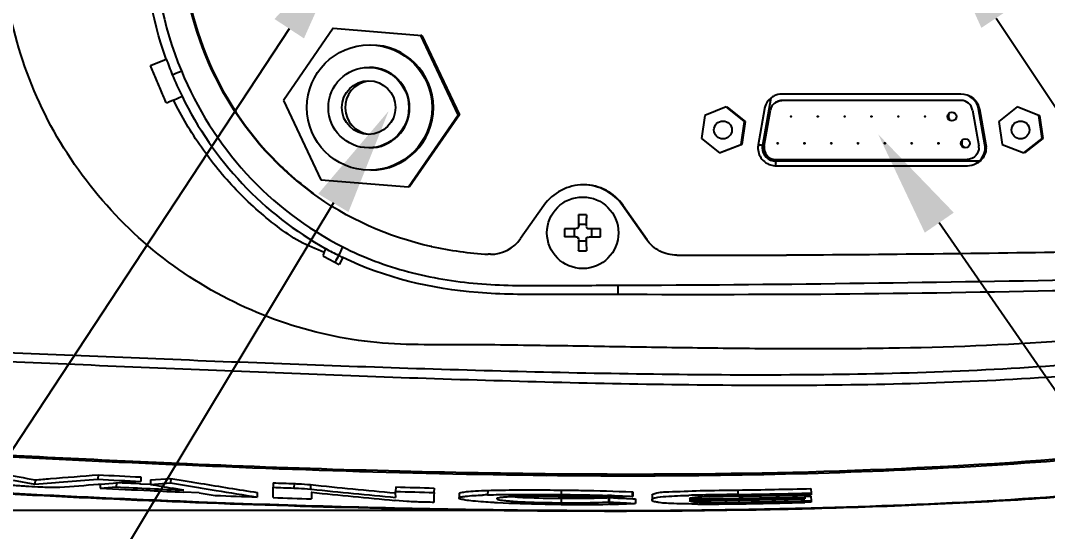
# Model space of a CAD drawing. Header units: millimetres. Extents: x 4086 to 8300, y 123 to 1549.
# Drawn here: x 6709.9 to 6767.3, y 703.4 to 731.9 of the extents above; entities that cross this region are included whole.
import ezdxf
from ezdxf import colors
from ezdxf.entities.mleader import LeaderData, LeaderLine
from ezdxf.math import Vec2, Vec3

# ---------------------------------------------------------------- set-up
doc = ezdxf.new("R2010")
doc.units = ezdxf.units.MM
for name, color, linetype in [('00_COMPONENTS', 7, 'Continuous'), ('51__DRAFT_DIMS', 7, 'Continuous'), ('多重引线', 7, 'Continuous')]:
    doc.layers.add(name, color=color, linetype=linetype)
doc.styles.add('思源黑', font='SourceHanSansCN-Normal.ttf')
doc.dimstyles.new('尺寸标注_细节_1_2比例', dxfattribs={"dimtxt": 7, "dimasz": 6, "dimexe": 2, "dimexo": 1.5, "dimgap": 1, "dimtad": 1, "dimlfac": 2, "dimdsep": 46, "dimtxsty": '思源黑', "dimcen": 0.09, "dimadec": 0, "dimazin": 0, "dimtp": 0.01, "dimtm": 0.01, "dimtfac": 1, "dimtofl": 0, "dimtmove": 0, "dimatfit": 3, "dimfxl": 1, "dimtolj": 1, "dimarcsym": 0})

# ---------------------------------------------------------------- blocks, each defined once
blk = doc.blocks.new('*D1649')
at = {"layer": '51__DRAFT_DIMS', "color": 0, "linetype": 'Continuous', "lineweight": -2}
for p, q in [((6740.485, 769.584), (6597.058, 769.584)), ((6599.058, 763.584), (6599.058, 710.528)), ((6740.475, 704.528), (6597.058, 704.528))]:
    blk.add_line(p, q, dxfattribs=at)
at = {"layer": '51__DRAFT_DIMS', "color": 0}
for points in [[(6600.058, 763.584), (6598.058, 763.584), (6599.058, 769.584)], [(6598.058, 710.528), (6600.058, 710.528), (6599.058, 704.528)]]:
    blk.add_solid(points, dxfattribs=at)
at = {"layer": 'Defpoints', "color": 0}
for p in [(6741.985, 769.584), (6599.058, 704.528), (6741.975, 704.528)]:
    blk.add_point(p, dxfattribs=at)
at = {"layer": '51__DRAFT_DIMS', "color": 0, "insert": (6590.796, 737.13), "char_height": 7, "attachment_point": 2, "rotation": 90, "style": '思源黑'}
blk.add_mtext('\\A1;130.11', dxfattribs=at)

msp = doc.modelspace()

# ---------------------------------------------------------------- linework, layer by layer
at = {"layer": '00_COMPONENTS', "color": 7, "linetype": 'Continuous'}
for p, q in [((6727.4074, 731.4904), (6724.6196, 727.4525)), ((6727.4074, 731.4904), (6732.3576, 731.094)), ((6734.3979, 726.6596), (6732.2965, 731.094)), ((6732.3576, 731.094), (6732.2965, 731.094)), ((6732.3576, 731.094), (6734.459, 726.6596)), ((6717.1789, 729.401), (6718.0658, 729.7721)), ((6718.4728, 727.4749), (6718.9482, 727.6906)), ((6762.5108, 727.8061), (6752.4959, 727.8061)), ((6724.6196, 727.4525), (6726.721, 723.0182)), ((6749.3847, 727.0925), (6748.1775, 726.6115)), ((6750.4047, 726.2871), (6749.3847, 727.0925)), ((6749.4229, 727.0925), (6750.4428, 726.2871)), ((6751.8714, 727.5869), (6751.4076, 724.9354)), ((6762.5123, 727.4561), (6752.4959, 727.4561)), ((6765.6525, 727.0925), (6764.6326, 726.2871)), ((6766.8597, 726.6115), (6765.6525, 727.0925)), ((6765.6907, 727.0925), (6766.8979, 726.6115)), ((6731.6102, 722.6217), (6734.3979, 726.6596)), ((6734.459, 726.6596), (6731.6712, 722.6217)), ((6734.459, 726.6596), (6734.3979, 726.6596)), ((6748.1775, 726.6115), (6747.9903, 725.3251)), ((6751.5189, 726.9785), (6751.1691, 724.9785)), ((6751.5061, 724.9181), (6751.8559, 726.9181)), ((6751.8574, 726.9181), (6751.8559, 726.9181)), ((6763.1508, 726.9181), (6763.5006, 724.9181)), ((6763.8452, 724.9785), (6763.4954, 726.9785)), ((6763.4954, 726.9785), (6763.5488, 726.9785)), ((6763.5488, 726.9785), (6763.8987, 724.9785)), ((6767.0469, 725.3251), (6766.8597, 726.6115)), ((6766.8597, 726.6115), (6766.8979, 726.6115)), ((6766.8979, 726.6115), (6767.0851, 725.3251)), ((6750.2175, 725.0007), (6750.4047, 726.2871)), ((6750.4428, 726.2871), (6750.2556, 725.0007)), ((6750.4047, 726.2871), (6750.4428, 726.2871)), ((6764.6326, 726.2871), (6764.8198, 725.0007)), ((6747.9903, 725.3251), (6749.0103, 724.5196)), ((6766.0269, 724.5196), (6767.0469, 725.3251)), ((6767.0851, 725.3251), (6766.0651, 724.5196)), ((6767.0469, 725.3251), (6767.0851, 725.3251)), ((6749.0103, 724.5196), (6750.2175, 725.0007)), ((6750.2556, 725.0007), (6749.0485, 724.5196)), ((6750.2175, 725.0007), (6750.2556, 725.0007)), ((6751.5061, 724.9181), (6751.5076, 724.9181)), ((6763.8987, 724.9785), (6763.8452, 724.9785)), ((6764.8198, 725.0007), (6766.0269, 724.5196)), ((6724.2633, 723.9922), (6724.2262, 723.9922)), ((6752.146, 724.1561), (6762.8606, 724.1561)), ((6763.5218, 724.0561), (6752.146, 724.0561)), ((6752.1537, 723.8061), (6762.8683, 723.8061)), ((6724.9067, 723.3833), (6724.8696, 723.3833)), ((6726.721, 723.0182), (6731.6102, 722.6217)), ((6731.6712, 722.6217), (6731.6102, 722.6217)), ((6739.1826, 721.5881), (6737.8856, 719.735)), ((6743.6206, 721.5958), (6743.584, 721.5958)), ((6744.9235, 719.682), (6743.5894, 721.5881)), ((6743.6249, 721.5897), (6744.9594, 719.6829)), ((6741.1219, 721.0423), (6741.121, 721.0598)), ((6740.9669, 720.2761), (6740.3376, 720.2761)), ((6740.8956, 719.8361), (6740.8956, 720.2761)), ((6741.149, 720.4261), (6741.149, 720.5297)), ((6741.149, 720.5297), (6741.5566, 720.5297)), ((6742.3442, 720.2761), (6741.7065, 720.2761)), ((6741.8423, 720.2761), (6741.8423, 719.8361)), ((6740.9669, 719.8361), (6740.3376, 719.8361)), ((6741.149, 719.5825), (6741.149, 719.6861)), ((6741.5566, 719.5825), (6741.149, 719.5825)), ((6741.7065, 719.8361), (6742.3442, 719.8361)), ((6744.9235, 719.682), (6744.9601, 719.682)), ((6726.8996, 718.9504), (6726.9951, 719.1648)), ((6732.9269, 719.2875), (6732.8899, 719.2875)), ((6741.121, 719.0523), (6741.1219, 719.0699)), ((6726.9036, 718.7219), (6727.7311, 718.277)), ((6727.9492, 718.6697), (6727.7311, 718.277)), ((6736.1928, 718.8549), (6736.0784, 718.8574)), ((6714.2552, 706.5244), (6714.2423, 706.2751)), ((6716.6546, 706.404), (6716.6423, 706.1547)), ((6709.5118, 706.22), (6710.7155, 705.9936)), ((6710.7289, 706.2429), (6710.7155, 705.9936)), ((6710.7155, 705.9936), (6711.8701, 706.0856)), ((6711.8701, 706.0856), (6712.0881, 706.103)), ((6712.0881, 706.103), (6714.2423, 706.2751)), ((6714.3516, 705.9825), (6714.2648, 705.976)), ((6714.3825, 705.9848), (6714.3516, 705.9825)), ((6714.3775, 705.9845), (6714.3672, 705.7752)), ((6714.3672, 705.7752), (6715.2674, 705.8437)), ((6715.0942, 706.0383), (6714.3825, 705.9848)), ((6715.2519, 706.0502), (6715.0942, 706.0383)), ((6715.2827, 706.0525), (6715.2519, 706.0502)), ((6715.2777, 706.0521), (6715.2674, 705.8437)), ((6716.6423, 706.1547), (6715.2827, 706.0525)), ((6715.6107, 706.077), (6716.5458, 706.0323)), ((6716.5458, 706.0323), (6716.6364, 706.028)), ((6716.6364, 706.028), (6717.1815, 706.0026)), ((6717.1929, 706.2388), (6717.181, 705.9894)), ((6717.181, 705.9894), (6718.3062, 706.0751)), ((6717.1929, 706.2388), (6718.3181, 706.3244)), ((6718.3181, 706.3244), (6718.3062, 706.0751)), ((6718.3063, 706.0751), (6719.0893, 705.9428)), ((6718.3181, 706.3244), (6719.1303, 706.1872)), ((6719.0893, 705.9428), (6719.8797, 705.8109)), ((6719.8797, 705.8109), (6719.9548, 705.7984)), ((6719.9548, 705.7984), (6720.853, 705.6505)), ((6724.0508, 706.0763), (6724.041, 705.8269)), ((6724.0417, 705.2484), (6724.041, 705.8269)), ((6725.2155, 706.0314), (6725.206, 705.782)), ((6726.1403, 705.973), (6726.1313, 705.7235)), ((6730.8998, 705.8427), (6730.8926, 705.5931)), ((6733.044, 705.7852), (6733.0377, 705.5356)), ((6719.0124, 705.6736), (6718.4164, 705.7755)), ((6719.0431, 705.6684), (6719.0124, 705.6736)), ((6719.9092, 705.5207), (6719.0383, 705.5582)), ((6723.1575, 705.5314), (6723.1481, 705.2819)), ((6726.1313, 705.7235), (6726.203, 705.7161)), ((6726.207, 705.5456), (6726.1859, 705.5478)), ((6726.1859, 705.5478), (6726.1864, 705.1737)), ((6730.8908, 705.5065), (6730.8886, 705.5933)), ((6730.897, 705.2568), (6730.8908, 705.5065)), ((6733.0392, 705.3503), (6733.0369, 705.1658)), ((6733.0416, 705.5355), (6733.0392, 705.3503)), ((6734.4444, 705.4805), (6734.4391, 705.2309)), ((6734.4404, 705.2243), (6734.4396, 705.2309)), ((6736.0418, 705.651), (6736.0371, 705.4013)), ((6740.1602, 705.6693), (6740.1576, 705.4196)), ((6740.1602, 705.2108), (6740.158, 704.9611)), ((6742.7306, 705.2487), (6742.6837, 705.2511)), ((6742.6933, 705.244), (6742.7365, 705.2458)), ((6742.7016, 705.3709), (6742.7468, 705.3696)), ((6742.7365, 705.2458), (6742.791, 705.2482)), ((6742.791, 705.2482), (6742.7903, 704.9985)), ((6742.791, 705.2482), (6742.839, 705.2504)), ((6742.839, 705.2504), (6742.8383, 705.0007)), ((6742.839, 705.2504), (6743.3253, 705.2251)), ((6743.3253, 705.2251), (6743.8135, 705.2004)), ((6744.1308, 705.3117), (6743.6872, 705.2913)), ((6744.1191, 705.5656), (6744.1189, 705.3159)), ((6744.1189, 705.3159), (6744.1678, 705.3135)), ((6744.1191, 705.5656), (6744.168, 705.5632)), ((6744.1678, 705.3135), (6744.1308, 705.3117)), ((6744.168, 705.5632), (6744.1678, 705.3135)), ((6745.237, 705.3786), (6745.2377, 705.1155)), ((6750.0323, 705.6725), (6750.0359, 705.4228)), ((6753.772, 705.4047), (6753.775, 705.2842)), ((6753.7742, 705.3176), (6754.1203, 705.3264)), ((6753.775, 705.2841), (6753.775, 705.1879)), ((6754.1203, 705.7528), (6754.1266, 705.5032)), ((6754.1203, 705.3264), (6754.1268, 705.0768)), ((6754.1266, 705.5032), (6754.1266, 705.4131)), ((6730.8781, 705.0936), (6730.847, 705.0964)), ((6731.5302, 705.0344), (6730.8781, 705.0936)), ((6733.0369, 705.1658), (6733.0345, 704.982)), ((6736.5988, 704.9547), (6736.5358, 704.9579)), ((6736.5548, 705.1897), (6736.5553, 705.1843)), ((6737.5398, 705.0386), (6737.5737, 705.0364)), ((6742.7009, 704.9947), (6742.7439, 704.9964)), ((6742.7439, 704.9964), (6742.7903, 704.9985)), ((6742.7903, 704.9985), (6742.8383, 705.0007)), ((6742.8522, 704.8761), (6742.806, 704.8751)), ((6743.8134, 704.9507), (6744.3038, 704.9265)), ((6743.8135, 705.2004), (6744.1614, 705.1832)), ((6744.1614, 705.1832), (6744.2683, 705.1779)), ((6744.3038, 704.9265), (6744.2558, 704.9242)), ((6744.2683, 705.1779), (6744.3036, 705.1762)), ((6744.3036, 705.1762), (6744.3038, 704.9265)), ((6747.3132, 705.1813), (6747.8848, 705.1859)), ((6747.8859, 705.0887), (6747.3133, 705.0839)), ((6747.8833, 705.0898), (6747.8841, 705.0007)), ((6750.0328, 705.1142), (6749.4398, 705.1059)), ((6750.0874, 705.115), (6750.0328, 705.1142)), ((6750.0823, 705.1162), (6750.0841, 704.994)), ((6754.1268, 704.9867), (6753.7801, 704.9778)), ((6753.7802, 705.0679), (6754.1268, 705.0768)), ((6754.1268, 705.0767), (6754.1268, 704.9867)), ((6754.1324, 704.6434), (6754.3135, 704.6482))]:
    msp.add_line(p, q, dxfattribs=at)
for points in [[(6752.982, 726.5561), (6752.9948, 726.5779), (6753.007, 726.5806)], [(6753.007, 726.5315), (6752.9948, 726.5342), (6752.982, 726.5561)], [(6753.007, 726.5806), (6753.0191, 726.5779), (6753.032, 726.5561)], [(6753.032, 726.5561), (6753.0191, 726.5343), (6753.007, 726.5315)], [(6754.4813, 726.5561), (6754.4941, 726.5779), (6754.5063, 726.5806)], [(6754.5063, 726.5315), (6754.4941, 726.5342), (6754.4813, 726.5561)], [(6754.5063, 726.5806), (6754.5184, 726.5779), (6754.5313, 726.5561)], [(6754.5313, 726.5561), (6754.5184, 726.5343), (6754.5063, 726.5315)], [(6755.9806, 726.5561), (6755.9934, 726.5779), (6756.0056, 726.5806)], [(6756.0056, 726.5315), (6755.9934, 726.5342), (6755.9806, 726.5561)], [(6756.0056, 726.5806), (6756.0177, 726.5779), (6756.0306, 726.5561)], [(6756.0306, 726.5561), (6756.0177, 726.5343), (6756.0056, 726.5315)], [(6757.4799, 726.5561), (6757.4927, 726.5779), (6757.5049, 726.5806)], [(6757.5049, 726.5315), (6757.4927, 726.5342), (6757.4799, 726.5561)], [(6757.5049, 726.5806), (6757.517, 726.5779), (6757.5299, 726.5561)], [(6757.5299, 726.5561), (6757.517, 726.5343), (6757.5049, 726.5315)], [(6758.9792, 726.5561), (6758.992, 726.5779), (6759.0042, 726.5806)], [(6759.0042, 726.5315), (6758.992, 726.5342), (6758.9792, 726.5561)], [(6759.0042, 726.5806), (6759.0163, 726.5779), (6759.0292, 726.5561)], [(6759.0292, 726.5561), (6759.0163, 726.5343), (6759.0042, 726.5315)], [(6760.4785, 726.5561), (6760.4913, 726.5779), (6760.5035, 726.5806)], [(6760.5035, 726.5315), (6760.4913, 726.5342), (6760.4785, 726.5561)], [(6760.5035, 726.5806), (6760.5156, 726.5779), (6760.5285, 726.5561)], [(6760.5285, 726.5561), (6760.5156, 726.5343), (6760.5035, 726.5315)], [(6752.2323, 725.0561), (6752.2451, 725.0779), (6752.2573, 725.0806)], [(6752.2573, 725.0315), (6752.2452, 725.0342), (6752.2323, 725.0561)], [(6752.2573, 725.0806), (6752.2695, 725.0779), (6752.2823, 725.0561)], [(6752.2823, 725.0561), (6752.2695, 725.0343), (6752.2573, 725.0315)], [(6753.7316, 725.0561), (6753.7444, 725.0779), (6753.7566, 725.0806)], [(6753.7566, 725.0315), (6753.7445, 725.0342), (6753.7316, 725.0561)], [(6753.7566, 725.0806), (6753.7688, 725.0779), (6753.7816, 725.0561)], [(6753.7816, 725.0561), (6753.7688, 725.0343), (6753.7566, 725.0315)], [(6755.2309, 725.0561), (6755.2437, 725.0779), (6755.2559, 725.0806)], [(6755.2559, 725.0315), (6755.2438, 725.0342), (6755.2309, 725.0561)], [(6755.2559, 725.0806), (6755.2681, 725.0779), (6755.2809, 725.0561)], [(6755.2809, 725.0561), (6755.2681, 725.0343), (6755.2559, 725.0315)], [(6756.7302, 725.0561), (6756.743, 725.0779), (6756.7552, 725.0806)], [(6756.7552, 725.0315), (6756.7431, 725.0342), (6756.7302, 725.0561)], [(6756.7552, 725.0806), (6756.7674, 725.0779), (6756.7802, 725.0561)], [(6756.7802, 725.0561), (6756.7674, 725.0343), (6756.7552, 725.0315)], [(6758.2295, 725.0561), (6758.2423, 725.0779), (6758.2545, 725.0806)], [(6758.2545, 725.0315), (6758.2424, 725.0342), (6758.2295, 725.0561)], [(6758.2545, 725.0806), (6758.2667, 725.0779), (6758.2795, 725.0561)], [(6758.2795, 725.0561), (6758.2667, 725.0343), (6758.2545, 725.0315)], [(6759.7288, 725.0561), (6759.7416, 725.0779), (6759.7538, 725.0806)], [(6759.7538, 725.0315), (6759.7417, 725.0342), (6759.7288, 725.0561)], [(6759.7538, 725.0806), (6759.766, 725.0779), (6759.7788, 725.0561)], [(6759.7788, 725.0561), (6759.766, 725.0343), (6759.7538, 725.0315)], [(6761.2281, 725.0561), (6761.2409, 725.0779), (6761.2531, 725.0806)], [(6761.2531, 725.0315), (6761.241, 725.0342), (6761.2281, 725.0561)], [(6761.2531, 725.0806), (6761.2653, 725.0779), (6761.2781, 725.0561)], [(6761.2781, 725.0561), (6761.2653, 725.0343), (6761.2531, 725.0315)]]:
    msp.add_lwpolyline(points, dxfattribs=at)
for centre, radius in [((6729.4293, 727.0568), 3.4992), ((6729.3836, 727.0564), 2.2497), ((6729.3847, 727.0563), 1.4997), ((6762.0028, 726.5561), 0.2499), ((6749.1975, 725.8062), 0.4998), ((6765.8397, 725.8062), 0.4998), ((6762.7525, 725.0561), 0.2499), ((6741.3562, 720.0563), 1.9997)]:
    msp.add_circle(centre, radius, dxfattribs=at)
for centre, radius, start, end in [((6729.5079, 727.0554), 3.4992, 270.013428, 89.986146), ((6737.647, 736.8364), 20.8166, 199.838064, 202.435611), ((6737.5448, 736.8052), 20.7102, 202.463765, 206.11059), ((6729.4294, 727.0558), 2.2497, 270.01791, 89.981735), ((6729.5703, 727.0558), 1.4997, 99.769953, 262.906582), ((6752.4981, 726.8033), 1.0034, 115.812464, 128.651696), ((6762.5106, 726.8064), 0.9997, 9.912258, 89.987657), ((6752.4813, 726.8265), 0.9747, 128.733023, 141.515178), ((6762.5108, 726.8064), 0.6496, 9.900125, 89.99979), ((6762.5553, 726.8029), 1.009, 14.513896, 29.988194), ((6762.5724, 726.8075), 0.9912, 9.93003, 14.503335), ((6752.4989, 726.8222), 0.9924, 168.713068, 170.943157), ((6752.1375, 724.8061), 0.9833, 180.003515, 182.726622), ((6752.1456, 724.806), 0.7493, 170.08657, 179.996903), ((6752.1477, 724.806), 0.6499, 170.087611, 269.983627), ((6762.8588, 724.806), 0.6515, 0.009246, 9.912393), ((6736.6208, 736.4442), 17.5693, 225.132537, 228.02162), ((6736.6579, 736.4442), 17.5693, 225.132537, 228.02162), ((6752.1538, 724.7894), 0.9834, 266.745994, 269.995075), ((6759.2712, 724.0519), 7.1251, 179.96622, 180.971435), ((6762.8448, 724.8238), 1.0236, 299.187027, 311.404906), ((6736.555, 736.3656), 17.4668, 228.009362, 233.586818), ((6736.595, 736.3691), 17.4713, 228.009935, 233.860881), ((6741.4209, 720.0427), 2.6928, 35.065369, 89.963682), ((6839.6221, 720.0875), 98.5059, 179.434439, 179.803063), ((6842.3687, 720.0751), 100.8127, 179.558562, 179.800515), ((6835.6552, 720.1254), 94.099, 179.431021, 179.557693), ((6741.3936, 720.0629), 1.9868, 30.171108, 32.906224), ((6736.1943, 720.9185), 2.0643, 269.957919, 325.01726), ((6839.6221, 720.0247), 98.5059, 180.196937, 180.565561), ((6840.0619, 720.0247), 98.5059, 180.196937, 180.565561), ((6736.8717, 737.0757), 20.4535, 241.096286, 243.382117), ((6737.2126, 739.3031), 20.4771, 257.813369, 266.824789), ((6749.1116, 3020.0143), 2301.2145, 269.9378727, 270.0906644), ((6746.7021, 1333.2088), 626.6593, 267.4877737, 269.319922), ((6822.781, 1304.9369), 609.0896, 259.0615216, 259.3991182), ((6760.2535, 1599.279), 893.9388, 267.0504974, 267.2044744), ((6760.2535, 1599.2789), 894.1884, 267.0504984, 267.2044756), ((6755.8209, 1538.3916), 833.535, 267.2113258, 267.3422491), ((6791.729, 1132.8324), 433.3039, 260.093224, 260.259016), ((6789.2865, 1124.0108), 423.6725, 260.468452, 260.586986), ((6786.7226, 1108.503), 407.9542, 260.586027, 261.035978), ((6772.8502, 1158.0132), 454.4471, 264.100502, 264.699463), ((6746.9754, 1264.8658), 559.2542, 268.352827, 268.572574), ((6746.6798, 1404.1802), 699.6738, 266.9314054, 267.3510317), ((6748.6947, 1447.8263), 743.3664, 267.3513714, 267.7789865), ((6755.0537, 1531.046), 826.2731, 267.1775508, 267.37178), ((6754.014, 1508.459), 803.6623, 267.3719853, 267.5056718), ((6754.7095, 1514.4382), 809.5558, 267.3422155, 267.4749163), ((6786.7861, 1110.8958), 410.8546, 260.631983, 260.758924), ((6751.1957, 1451.4188), 746.6639, 267.6674931, 267.8472362), ((6785.8764, 1103.1887), 402.8209, 260.710665, 261.041286), ((6749.5478, 1406.7834), 701.9985, 267.9177827, 268.0929347), ((6772.8058, 1157.5235), 454.2045, 264.110918, 264.705372), ((6772.0828, 1155.25), 452.0383, 264.17522, 264.766087), ((6746.9753, 1264.864), 559.502, 268.352827, 268.572575), ((6737.2638, 669.4868), 35.9355, 91.956176, 92.405794), ((6739.9954, 614.4098), 91.0013, 88.132339, 88.267411), ((6749.8046, 614.0682), 91.3397, 91.239686, 91.57178), ((6751.0284, 558.7041), 146.7172, 91.038842, 91.24972), ((6744.4813, 1088.728), 383.5572, 270.508428, 270.837239), ((6755.2328, 312.0878), 393.3693, 90.756977, 90.999884), ((6752.617, 526.0537), 179.2969, 90.809488, 91.016218), ((6745.0457, 1063.3911), 357.7534, 270.798653, 271.453483), ((6745.0456, 1063.3979), 358.0099, 270.798659, 271.453477), ((6744.9447, 1065.8759), 360.5798, 270.816653, 271.459169), ((6744.7547, 1070.8468), 365.6739, 270.835339, 271.413494), ((6745.8635, 1362.7758), 658.2702, 267.7383405, 269.1238705), ((6742.9868, 1128.298), 423.7704, 269.616952, 271.507687), ((6741.0301, 788.1186), 83.2625, 269.399933, 271.222135), ((6762.7203, 1083.4), 378.9213, 266.992305, 267.139951), ((6741.3333, 772.1241), 67.2652, 271.293898, 271.465045), ((6741.7985, 756.5205), 51.6548, 271.391691, 272.726658), ((6748.1681, 787.0246), 82.1381, 269.738461, 270.117417), ((6748.296, 714.0038), 9.0125, 267.233002, 267.380793), ((6744.344, 1093.7268), 388.6543, 270.522148, 270.751239), ((6747.986, 833.252), 128.3658, 270.156394, 270.915103), ((6748.6587, 798.2613), 93.2783, 270.494893, 270.875571), ((6744.3643, 1080.4696), 375.6099, 270.865213, 271.43644), ((6743.3826, 1112.0983), 407.5967, 270.936117, 271.511269), ((6744.4797, 1077.4589), 372.5071, 270.862051, 271.430673), ((6744.6432, 1073.76), 368.6853, 270.846092, 271.419288), ((6743.2913, 1214.0059), 509.4785, 269.157279, 269.647151)]:
    msp.add_arc(centre, radius, start, end, dxfattribs=at)
for points, knots in [([(6778.6001, 715.2605), (6775.3695, 714.6491), (6768.8539, 713.9303), (6760.7102, 713.6014), (6754.2667, 713.5504), (6749.5485, 713.5823), (6744.8767, 713.6515), (6740.9541, 713.7234), (6737.6956, 713.7638), (6734.2347, 713.8229), (6729.7569, 713.7031), (6724.3335, 714.9027), (6719.2182, 717.4125), (6714.7974, 721.1689), (6711.4107, 725.9195), (6709.317, 731.3313), (6708.8448, 735.1624), (6708.8457, 737.0561)], [0, 0, 0, 0, 0.1188066, 0.2362623, 0.2944773, 0.3516251, 0.4067555, 0.4633033, 0.4933955, 0.5244992, 0.5884314, 0.6546973, 0.7229412, 0.7923905, 0.8621476, 0.9315735, 1, 1, 1, 1]), ([(6724.2262, 723.9922), (6722.5281, 725.6837), (6719.8065, 729.8119), (6718.897, 734.6575), (6718.9038, 737.0559)], [0, 0, 0, 0, 0.4998414, 1, 1, 1, 1]), ([(6718.9409, 737.0559), (6718.934, 734.6575), (6719.8435, 729.8119), (6722.5652, 725.6837), (6724.2633, 723.9922)], [0, 0, 0, 0, 0.5001586, 1, 1, 1, 1]), ([(6718.4728, 727.4749), (6718.4129, 727.4477), (6718.3217, 727.4028), (6718.2024, 727.3582), (6718.0709, 727.2736), (6717.9948, 727.4843), (6717.9024, 727.6913), (6717.7753, 727.9967), (6717.6269, 728.3446), (6717.4275, 728.8152), (6717.2783, 729.1665), (6717.1789, 729.401)], [0, 0, 0, 0, 0.0734777, 0.1108419, 0.1491306, 0.2179529, 0.2884902, 0.4307723, 0.5731573, 0.7155588, 1, 1, 1, 1]), ([(6718.4061, 728.8919), (6718.4359, 728.905), (6718.6038, 728.9773), (6718.7725, 729.0476), (6718.9113, 729.1051)], [0, 0, 0, 0, 0.1778951, 1, 1, 1, 1]), ([(6718.9114, 729.1051), (6719.7772, 727.0158), (6722.2326, 723.0969), (6725.9215, 720.2871), (6727.939, 719.2679)], [0, 0, 0, 0, 0.5001502, 1, 1, 1, 1]), ([(6718.9482, 727.6906), (6719.818, 725.915), (6722.0922, 722.6001), (6725.2662, 720.1225), (6726.9951, 719.1648)], [0, 0, 0, 0, 0.5000953, 1, 1, 1, 1]), ([(6726.8996, 718.9504), (6726.441, 719.1425), (6725.5044, 719.5295), (6724.2492, 720.403), (6723.0693, 721.3864), (6721.5921, 722.8055), (6719.9688, 724.7929), (6718.9263, 726.56), (6718.4728, 727.4749)], [0, 0, 0, 0, 0.1219639, 0.2474955, 0.3731592, 0.498771, 0.7494871, 1, 1, 1, 1]), ([(6812.3711, 725.1593), (6810.3394, 722.6224), (6806.8833, 719.0855), (6801.4379, 715.4841), (6795.58, 712.6139), (6787.8066, 710.1056), (6778.2114, 708.285), (6768.5076, 707.2837), (6755.55, 706.5121), (6745.8153, 706.41), (6739.3338, 706.4779)], [0, 0, 0, 0, 0.1250553, 0.1877837, 0.2504684, 0.3755153, 0.5006246, 0.6256807, 0.7506037, 1, 1, 1, 1]), ([(6751.1558, 724.8638), (6751.1558, 724.8544), (6751.1566, 724.8356), (6751.1594, 724.8169), (6751.1613, 724.8076)], [0, 0, 0, 0, 0.4970185, 1, 1, 1, 1]), ([(6751.1802, 724.9761), (6751.1772, 724.9766), (6751.1764, 724.9768), (6751.1683, 724.9785), (6751.1691, 724.9785)], [0, 0, 0, 0, 0.7997386, 1, 1, 1, 1]), ([(6751.4076, 724.9354), (6751.3828, 724.9397), (6751.307, 724.9531), (6751.2311, 724.9663), (6751.1802, 724.9761)], [0, 0, 0, 0, 0.3268839, 1, 1, 1, 1]), ([(6752.1537, 723.8061), (6752.1424, 723.8061), (6752.1603, 723.8738), (6752.1476, 723.9006), (6752.1471, 723.9311)], [0, 0, 0, 0, 0.2691252, 1, 1, 1, 1]), ([(6741.3859, 722.7398), (6740.9598, 722.7398), (6740.0992, 722.5178), (6739.4263, 721.9377), (6739.1826, 721.5881)], [0, 0, 0, 0, 0.4999905, 1, 1, 1, 1]), ([(6743.5894, 721.5881), (6743.3458, 721.9377), (6742.6727, 722.5178), (6741.812, 722.7398), (6741.3859, 722.7398)], [0, 0, 0, 0, 0.4999979, 1, 1, 1, 1]), ([(6741.1168, 720.4261), (6741.1167, 720.3904), (6741.1134, 720.3118), (6741.021, 720.2961), (6740.9978, 720.3147)], [0, 0, 0, 0, 0.5454673, 1, 1, 1, 1]), ([(6741.7065, 720.2761), (6741.6708, 720.2761), (6741.5917, 720.2792), (6741.5766, 720.3719), (6741.5952, 720.3952)], [0, 0, 0, 0, 0.5449513, 1, 1, 1, 1]), ([(6740.9669, 719.8361), (6741.0024, 719.8361), (6741.081, 719.8326), (6741.0967, 719.7404), (6741.0782, 719.717)], [0, 0, 0, 0, 0.5436664, 1, 1, 1, 1]), ([(6741.1265, 719.7651), (6741.1265, 719.7579), (6741.1224, 719.7412), (6741.113, 719.7271), (6741.1071, 719.7198)], [0, 0, 0, 0, 0.4333778, 1, 1, 1, 1]), ([(6741.5566, 719.6861), (6741.5565, 719.7217), (6741.5596, 719.8007), (6741.6522, 719.816), (6741.6757, 719.7974)], [0, 0, 0, 0, 0.5435794, 1, 1, 1, 1]), ([(6746.6164, 718.8011), (6746.289, 718.8009), (6745.6237, 718.9608), (6745.112, 719.4142), (6744.9235, 719.682)], [0, 0, 0, 0, 0.499953, 1, 1, 1, 1]), ([(6727.939, 719.2679), (6727.9175, 719.2249), (6727.8392, 719.0663), (6727.759, 718.9083), (6727.7077, 718.79)], [0, 0, 0, 0, 0.2711273, 1, 1, 1, 1]), ([(6727.939, 719.2679), (6729.1054, 718.6766), (6731.5771, 717.7515), (6735.4718, 717.1096), (6739.4063, 717.0946), (6742.0247, 717.1213), (6743.3348, 717.1228)], [0, 0, 0, 0, 0.2497492, 0.4996962, 0.7497959, 1, 1, 1, 1]), ([(6769.2463, 718.9914), (6766.4966, 718.9319), (6760.9987, 718.8672), (6755.5008, 718.8097), (6752.7531, 718.8027)], [0, 0, 0, 0, 0.5002423, 1, 1, 1, 1]), ([(6743.3462, 716.5997), (6742.0385, 716.6048), (6739.4225, 716.6007), (6734.2137, 716.6148), (6730.2869, 717.529), (6727.9492, 718.6697)], [0, 0, 0, 0, 0.2507016, 0.5013091, 1, 1, 1, 1]), ([(6743.3462, 716.5997), (6743.3441, 716.6292), (6743.3364, 716.8035), (6743.3352, 716.978), (6743.3348, 717.1228)], [0, 0, 0, 0, 0.1696621, 1, 1, 1, 1]), ([(6769.2465, 716.8347), (6764.9303, 716.7518), (6756.2976, 716.5798), (6747.6632, 716.592), (6743.3462, 716.5996)], [0, 0, 0, 0, 0.4999994, 1, 1, 1, 1]), ([(6659.3273, 716.2634), (6664.1477, 715.8508), (6673.8192, 715.0547), (6688.4122, 714.272), (6703.1355, 713.6229), (6718.0097, 712.9879), (6733.0356, 712.4075), (6748.1895, 712.0497), (6760.8878, 712.1582), (6771.0464, 712.8482), (6776.11, 713.4718), (6778.6178, 713.9214)], [0, 0, 0, 0, 0.1214676, 0.2436229, 0.366883, 0.4914912, 0.6174136, 0.7444108, 0.8720778, 0.9360322, 1, 1, 1, 1]), ([(6778.7697, 713.2819), (6776.2475, 712.8354), (6771.1623, 712.2107), (6760.977, 711.5377), (6748.2698, 711.4538), (6733.1205, 711.8501), (6718.1089, 712.4606), (6703.2485, 713.1011), (6688.5345, 713.7508), (6673.9463, 714.5292), (6664.2764, 715.3256), (6659.4568, 715.7312)], [0, 0, 0, 0, 0.0642979, 0.128442, 0.2561788, 0.3830764, 0.5088659, 0.6333085, 0.7564605, 0.8785885, 1, 1, 1, 1]), ([(6739.2641, 706.5936), (6748.5059, 706.4949), (6766.9137, 706.8218), (6785.5432, 709.2296), (6794.2014, 712.4293)], [0, 0, 0, 0, 0.500318, 1, 1, 1, 1]), ([(6754.1367, 704.6743), (6761.1379, 704.8629), (6771.651, 705.3749), (6785.5217, 707.3966), (6792.3336, 709.1336), (6795.6396, 710.2845)], [0, 0, 0, 0, 0.5000384, 0.7500707, 1, 1, 1, 1]), ([(6691.533, 708.7047), (6696.1342, 708.3614), (6705.3672, 707.8157), (6714.6039, 707.3515), (6719.234, 707.1518)], [0, 0, 0, 0, 0.4988985, 1, 1, 1, 1]), ([(6739.3338, 706.4779), (6731.3594, 706.5613), (6719.4155, 707.0014), (6703.5241, 707.7994), (6695.6007, 708.2777), (6691.6482, 708.574)], [0, 0, 0, 0, 0.5011853, 0.7509099, 1, 1, 1, 1]), ([(6710.7289, 706.2429), (6711.0168, 706.2658), (6712.1923, 706.3595), (6713.3677, 706.4535), (6714.2552, 706.5244)], [0, 0, 0, 0, 0.2449594, 1, 1, 1, 1]), ([(6739.2641, 706.5936), (6739.269, 706.5794), (6739.2883, 706.5393), (6739.3082, 706.4939), (6739.3338, 706.4779)], [0, 0, 0, 0, 0.3328907, 1, 1, 1, 1]), ([(6754.3135, 704.6482), (6758.6484, 704.7647), (6767.1799, 705.1147), (6775.6892, 705.9236), (6779.8463, 706.5289)], [0, 0, 0, 0, 0.5079386, 1, 1, 1, 1]), ([(6710.3844, 705.8664), (6710.2808, 705.872), (6709.9255, 705.8974), (6709.5682, 705.918), (6709.3197, 705.9636)], [0, 0, 0, 0, 0.2911708, 1, 1, 1, 1]), ([(6712.1112, 705.8145), (6712.0528, 705.8101), (6711.6979, 705.8057), (6711.3432, 705.8155), (6711.0474, 705.8311)], [0, 0, 0, 0, 0.1648955, 1, 1, 1, 1]), ([(6725.206, 705.782), (6725.2917, 705.7787), (6725.6003, 705.7646), (6725.9091, 705.7469), (6726.1313, 705.7235)], [0, 0, 0, 0, 0.2772407, 1, 1, 1, 1]), ([(6725.2155, 706.0314), (6725.3011, 706.0282), (6725.6096, 706.0141), (6725.9183, 705.9964), (6726.1403, 705.973)], [0, 0, 0, 0, 0.2772484, 1, 1, 1, 1]), ([(6709.2922, 705.4615), (6716.2252, 705.0905), (6729.805, 704.559), (6743.3971, 704.4472), (6750.0418, 704.556)], [0, 0, 0, 0, 0.5109431, 1, 1, 1, 1]), ([(6735.8039, 705.0036), (6735.6087, 705.0187), (6735.2769, 705.0487), (6734.8247, 705.0979), (6734.6059, 705.1482), (6734.4387, 705.1853), (6734.4394, 705.2191)], [0, 0, 0, 0, 0.4222359, 0.7354489, 0.9271694, 1, 1, 1, 1]), ([(6734.4391, 705.2309), (6734.4395, 705.2491), (6734.5134, 705.2799), (6734.5642, 705.2902), (6734.6066, 705.2981)], [0, 0, 0, 0, 0.2974459, 1, 1, 1, 1]), ([(6734.4444, 705.4805), (6734.4452, 705.5192), (6734.6445, 705.5472), (6734.8987, 705.595), (6735.4285, 705.6249), (6735.8149, 705.6432), (6736.0418, 705.651)], [0, 0, 0, 0, 0.0718558, 0.2640921, 0.5784955, 1, 1, 1, 1]), ([(6734.6066, 705.2981), (6734.6688, 705.3098), (6735.0501, 705.3602), (6735.4346, 705.3771), (6735.7553, 705.3906)], [0, 0, 0, 0, 0.164587, 1, 1, 1, 1]), ([(6736.0371, 705.4013), (6736.1459, 705.4048), (6736.649, 705.4186), (6737.1523, 705.4248), (6737.5467, 705.4276)], [0, 0, 0, 0, 0.216243, 1, 1, 1, 1]), ([(6736.0418, 705.651), (6736.302, 705.6593), (6737.6746, 705.6885), (6739.0477, 705.6808), (6740.1602, 705.6693)], [0, 0, 0, 0, 0.1896127, 1, 1, 1, 1]), ([(6736.6323, 705.2268), (6736.6123, 705.2223), (6736.5869, 705.2167), (6736.5541, 705.1989), (6736.5539, 705.1897)], [0, 0, 0, 0, 0.6919384, 1, 1, 1, 1]), ([(6737.0038, 705.2715), (6736.9637, 705.2684), (6736.8395, 705.2578), (6736.7147, 705.2454), (6736.6323, 705.2268)], [0, 0, 0, 0, 0.3223251, 1, 1, 1, 1]), ([(6737.5659, 705.3014), (6737.5128, 705.2994), (6737.3253, 705.2916), (6737.1379, 705.2816), (6737.0038, 705.2715)], [0, 0, 0, 0, 0.283051, 1, 1, 1, 1]), ([(6737.5467, 705.4276), (6737.7397, 705.4289), (6738.61, 705.4323), (6739.4803, 705.4266), (6740.1576, 705.4196)], [0, 0, 0, 0, 0.2217563, 1, 1, 1, 1]), ([(6740.1577, 705.3175), (6739.9199, 705.3204), (6739.056, 705.3269), (6738.1917, 705.3218), (6737.5659, 705.3014)], [0, 0, 0, 0, 0.2752268, 1, 1, 1, 1]), ([(6737.5776, 705.2861), (6737.7653, 705.2743), (6738.6256, 705.2317), (6739.487, 705.2166), (6740.1602, 705.2108)], [0, 0, 0, 0, 0.2184052, 1, 1, 1, 1]), ([(6740.1576, 705.4196), (6740.3771, 705.4174), (6741.2252, 705.4068), (6742.0732, 705.3896), (6742.7016, 705.3709)], [0, 0, 0, 0, 0.2587853, 1, 1, 1, 1]), ([(6742.6837, 705.2511), (6742.5016, 705.2604), (6741.66, 705.2959), (6740.8177, 705.3115), (6740.1577, 705.3175)], [0, 0, 0, 0, 0.2164361, 1, 1, 1, 1]), ([(6740.1602, 705.6693), (6740.525, 705.6655), (6741.845, 705.647), (6743.1651, 705.6137), (6744.1191, 705.5656)], [0, 0, 0, 0, 0.2763912, 1, 1, 1, 1]), ([(6740.1602, 705.2108), (6740.3902, 705.2089), (6741.2346, 705.2063), (6742.0793, 705.219), (6742.6933, 705.244)], [0, 0, 0, 0, 0.2723209, 1, 1, 1, 1]), ([(6742.9613, 705.3628), (6743.0649, 705.3594), (6743.4509, 705.3462), (6743.8368, 705.3301), (6744.1189, 705.3159)], [0, 0, 0, 0, 0.2685711, 1, 1, 1, 1]), ([(6745.2371, 705.3786), (6745.2371, 705.4402), (6745.6523, 705.5619), (6746.4342, 705.5817), (6748.0729, 705.6547), (6749.3325, 705.6627), (6750.0323, 705.6725)], [0, 0, 0, 0, 0.0382475, 0.2010528, 0.5656214, 1, 1, 1, 1]), ([(6745.2377, 705.1289), (6745.2377, 705.1383), (6745.2557, 705.2126), (6745.3533, 705.2241), (6745.4149, 705.2387)], [0, 0, 0, 0, 0.1293214, 1, 1, 1, 1]), ([(6745.4149, 705.2387), (6745.6095, 705.285), (6746.241, 705.3378), (6746.8693, 705.3616), (6747.2992, 705.3735)], [0, 0, 0, 0, 0.3175277, 1, 1, 1, 1]), ([(6747.3962, 705.2163), (6747.3785, 705.2117), (6747.3496, 705.203), (6747.3223, 705.189), (6747.3132, 705.1813)], [0, 0, 0, 0, 0.6040327, 1, 1, 1, 1]), ([(6747.8839, 705.2738), (6747.8272, 705.2702), (6747.6641, 705.2575), (6747.4997, 705.2431), (6747.3962, 705.2163)], [0, 0, 0, 0, 0.3473122, 1, 1, 1, 1]), ([(6749.4371, 705.3225), (6749.2815, 705.3197), (6748.7637, 705.3089), (6748.2456, 705.2969), (6747.8839, 705.2738)], [0, 0, 0, 0, 0.3004587, 1, 1, 1, 1]), ([(6732.1963, 705.0013), (6732.1334, 705.0028), (6731.9112, 705.0099), (6731.6889, 705.0199), (6731.5302, 705.0344)], [0, 0, 0, 0, 0.2831563, 1, 1, 1, 1]), ([(6736.5358, 704.9579), (6736.4686, 704.9615), (6736.2245, 704.9749), (6735.9806, 704.9905), (6735.8039, 705.0036)], [0, 0, 0, 0, 0.275212, 1, 1, 1, 1]), ([(6736.5553, 705.1843), (6736.5577, 705.1703), (6736.6103, 705.1489), (6736.7589, 705.1105), (6736.9182, 705.0923), (6737.0376, 705.0796)], [0, 0, 0, 0, 0.0853293, 0.2778361, 1, 1, 1, 1]), ([(6740.1581, 704.8607), (6739.8122, 704.8635), (6738.6255, 704.8782), (6737.4387, 704.9115), (6736.5988, 704.9547)], [0, 0, 0, 0, 0.2914447, 1, 1, 1, 1]), ([(6737.0376, 705.0796), (6737.0758, 705.0756), (6737.243, 705.0591), (6737.4106, 705.0469), (6737.5398, 705.0386)], [0, 0, 0, 0, 0.2286944, 1, 1, 1, 1]), ([(6737.5737, 705.0364), (6737.7616, 705.0247), (6738.6225, 704.982), (6739.4844, 704.9669), (6740.158, 704.9611)], [0, 0, 0, 0, 0.2184042, 1, 1, 1, 1]), ([(6740.158, 704.9611), (6740.3891, 704.9592), (6741.2368, 704.9567), (6742.0847, 704.9694), (6742.7009, 704.9947)], [0, 0, 0, 0, 0.2725093, 1, 1, 1, 1]), ([(6747.7932, 704.8873), (6747.3462, 704.8894), (6746.6256, 704.9027), (6745.8396, 704.9329), (6745.4533, 704.998), (6745.3162, 705.0258), (6745.2377, 705.0816), (6745.2377, 705.1155)], [0, 0, 0, 0, 0.5158408, 0.8300017, 0.912023, 0.9608774, 1, 1, 1, 1]), ([(6747.3133, 705.0838), (6747.3215, 705.077), (6747.4042, 705.0349), (6747.4987, 705.0301), (6747.5793, 705.0218)], [0, 0, 0, 0, 0.1160398, 1, 1, 1, 1]), ([(6747.5793, 705.0218), (6747.5985, 705.0198), (6747.6922, 705.0111), (6747.7862, 705.0054), (6747.8609, 705.0018)], [0, 0, 0, 0, 0.2056293, 1, 1, 1, 1]), ([(6747.8841, 705.0007), (6747.997, 704.9956), (6748.5237, 704.9812), (6749.0506, 704.9831), (6749.4644, 704.9866)], [0, 0, 0, 0, 0.2144696, 1, 1, 1, 1])]:
    msp.add_open_spline(points, degree=3, knots=knots, dxfattribs=at)
for points in [[(6718.0658, 729.772), (6717.2292, 732.09), (6716.7994, 734.5913), (6716.7992, 737.0556)], [(6717.3441, 737.0562), (6717.3441, 734.3548), (6717.8775, 731.6008), (6718.9113, 729.1051)], [(6752.4959, 727.8061), (6752.3472, 727.8061), (6752.195, 727.7713), (6752.0612, 727.7066)], [(6762.9085, 727.7449), (6763.1214, 727.6668), (6763.3157, 727.5035), (6763.4292, 727.3072)], [(6751.7183, 727.4331), (6751.6231, 727.3134), (6751.5557, 727.1665), (6751.5258, 727.0165)], [(6751.9765, 727.1945), (6751.9167, 727.114), (6751.8747, 727.017), (6751.8574, 726.9181)], [(6751.9749, 727.1945), (6752.0908, 727.3505), (6752.3016, 727.4561), (6752.4959, 727.4561)], [(6752.2048, 727.3864), (6752.116, 727.3418), (6752.0358, 727.2743), (6751.9765, 727.1945)], [(6752.4974, 727.4561), (6752.3971, 727.4561), (6752.2944, 727.4314), (6752.2048, 727.3864)], [(6761.8392, 726.6827), (6761.8171, 726.6449), (6761.8048, 726.5998), (6761.8048, 726.5561)], [(6761.8048, 726.5561), (6761.8048, 726.4729), (6761.8574, 726.3815), (6761.9294, 726.3398)], [(6751.1552, 724.7594), (6751.1607, 724.6447), (6751.1864, 724.5294), (6751.2302, 724.4234)], [(6751.1691, 724.9785), (6751.1625, 724.9406), (6751.1558, 724.9023), (6751.1558, 724.8638)], [(6751.3964, 724.8061), (6751.3964, 724.6148), (6751.4807, 724.4111), (6751.616, 724.2758)], [(6762.5889, 725.1827), (6762.5668, 725.1449), (6762.5544, 725.0998), (6762.5544, 725.0561)], [(6762.5544, 725.0561), (6762.5544, 724.9729), (6762.607, 724.8815), (6762.679, 724.8398)], [(6763.5103, 724.8061), (6763.5103, 724.5659), (6763.3328, 724.2989), (6763.1112, 724.2064)], [(6763.5218, 724.0561), (6763.7256, 724.2359), (6763.8604, 724.526), (6763.8604, 724.7977)], [(6763.9136, 724.8061), (6763.9136, 724.675), (6763.8868, 724.5414), (6763.8363, 724.4204)], [(6763.8604, 724.7977), (6763.8604, 724.8576), (6763.8603, 724.9201), (6763.8386, 724.9759)], [(6763.8987, 724.9785), (6763.9085, 724.9223), (6763.9181, 724.8634), (6763.9065, 724.8076)], [(6751.2302, 724.4234), (6751.3277, 724.1877), (6751.5355, 723.9797), (6751.7712, 723.8822)], [(6751.616, 724.2758), (6751.7512, 724.1405), (6751.9548, 724.0561), (6752.146, 724.0561)], [(6763.1112, 724.2064), (6763.0326, 724.1735), (6762.9458, 724.1561), (6762.8606, 724.1561)], [(6763.8363, 724.4204), (6763.7389, 724.1869), (6763.5331, 723.981), (6763.2995, 723.8834)], [(6751.7712, 723.8822), (6751.8744, 723.8395), (6751.9864, 723.814), (6752.0979, 723.8077)], [(6762.8683, 723.8061), (6763.0321, 723.8061), (6763.2009, 723.8503), (6763.344, 723.9302)], [(6732.8899, 719.2875), (6730.4948, 719.8073), (6728.159, 720.854), (6726.1867, 722.309)], [(6741.3407, 721.0636), (6741.2677, 721.0636), (6741.1945, 721.0637), (6741.1217, 721.0579)], [(6741.5608, 721.0598), (6741.4876, 721.0624), (6741.4143, 721.0649), (6741.3411, 721.0617)], [(6740.3376, 720.2761), (6740.335, 720.2029), (6740.3323, 720.1296), (6740.3356, 720.0564)], [(6742.3478, 720.0561), (6742.3478, 720.1292), (6742.3478, 720.2025), (6742.3424, 720.2755)], [(6740.3336, 720.0561), (6740.3336, 719.9829), (6740.3336, 719.9096), (6740.3396, 719.8367)], [(6742.3442, 719.8361), (6742.3466, 719.9093), (6742.349, 719.9826), (6742.346, 720.0558)], [(6741.121, 719.0523), (6741.1941, 719.0498), (6741.2674, 719.0473), (6741.3405, 719.0504)], [(6741.3407, 719.0485), (6741.4139, 719.0485), (6741.4873, 719.0485), (6741.5603, 719.0542)], [(6726.8903, 718.9554), (6726.8661, 718.901), (6726.839, 718.8473), (6726.8227, 718.7899)], [(6726.8227, 718.7899), (6726.8396, 718.7597), (6726.8703, 718.7354), (6726.9031, 718.724)], [(6727.7077, 718.79), (6727.639, 718.6601), (6727.5697, 718.5306), (6727.5015, 718.4004)], [(6727.9492, 718.6697), (6727.8684, 718.7091), (6727.7881, 718.7496), (6727.7077, 718.79)], [(6743.3348, 717.1229), (6751.9725, 717.1458), (6760.6098, 717.283), (6769.2463, 717.4307)], [(6711.0474, 705.8311), (6710.8264, 705.8428), (6710.6054, 705.8546), (6710.3844, 705.8664)], [(6714.2648, 705.976), (6713.5469, 705.9221), (6712.829, 705.8682), (6712.1112, 705.8145)], [(6724.041, 705.8269), (6724.4293, 705.8116), (6724.8177, 705.7966), (6725.206, 705.782)], [(6724.0508, 706.0763), (6724.439, 706.061), (6724.8273, 706.0461), (6725.2155, 706.0314)], [(6743.6872, 705.2913), (6743.3684, 705.2768), (6743.0495, 705.2626), (6742.7306, 705.2487)], [(6733.0384, 704.9819), (6732.7577, 704.9882), (6732.477, 704.9946), (6732.1963, 705.0013)]]:
    msp.add_open_spline(points, degree=3, dxfattribs=at)

# ---------------------------------------------------------------- dimensions: what is measured, and where the dimension line sits
at = {"layer": '51__DRAFT_DIMS', "color": 7, "linetype": 'Continuous'}
dim = msp.add_linear_dim(base=(6599.0578, 704.5285), p1=(6741.9851, 769.5837), p2=(6741.9753, 704.5285), angle=270, dimstyle='尺寸标注_细节_1_2比例', dxfattribs=at)
dim.commit()
dim.dimension.update_dxf_attribs({"geometry": '*D1649', "text_midpoint": (6599.0578, 737.1297), "dimtype": 160})

# ---------------------------------------------------------------- leaders
at = {"layer": '多重引线'}
ml = msp.add_multileader_mtext('Standard', dxfattribs=at)
ml.set_content('{\\C7;indicator}', style='思源黑')
ml.set_leader_properties()
ml.build(insert=Vec2(0, 0))
ml.multileader.update_dxf_attribs({"text_left_attachment_type": 5, "text_right_attachment_type": 5, "dogleg_length": 1, "arrow_head_size": 6})
ctx = ml.context
ctx.base_point, ctx.char_height, ctx.arrow_head_size, ctx.plane_origin = Vec3(6795.0692, 687.6358), 7, 6, Vec3(6757.3056, 749.9645)
ctx.left_attachment, ctx.right_attachment = 5, 5
notes = []
notes.append((ctx, [(0, (1, 1, 0), (6794.0692, 687.6358), (1, 0), 1, [(0, [(6761.1448, 737.0561)], 0, [])])]))
ctx.mtext.insert, ctx.mtext.flow_direction = Vec3(6797.0692, 695.3736), 5
ml = msp.add_multileader_mtext('Standard', dxfattribs=at)
ml.set_content('{\\C7;user air duct }1（φ4 blue）', style='思源黑')
ml.set_leader_properties()
ml.build(insert=Vec2(0, 0))
ml.multileader.update_dxf_attribs({"text_left_attachment_type": 5, "text_right_attachment_type": 5, "dogleg_length": 1, "arrow_head_size": 6})
ctx = ml.context
ctx.base_point, ctx.char_height, ctx.arrow_head_size, ctx.plane_origin = Vec3(6582.2941, 686.3601), 7, 6, Vec3(6732.1437, 745.4823)
ctx.left_attachment, ctx.right_attachment, ctx.text_align_type = 5, 5, 2
notes.append((ctx, [(0, (1, 1, 0), (6695.2361, 686.3601), (-1, 0), 1, [(0, [(6728.2446, 736.4776)], 0, [])])]))
ctx.mtext.insert, ctx.mtext.alignment, ctx.mtext.flow_direction = Vec3(6692.2361, 696.4422), 3, 5
ml = msp.add_multileader_mtext('Standard', dxfattribs=at)
ml.set_content('{\\C7;user air duct }2（φ6 blue）', style='思源黑')
ml.set_leader_properties()
ml.build(insert=Vec2(0, 0))
ml.multileader.update_dxf_attribs({"text_left_attachment_type": 5, "text_right_attachment_type": 5, "dogleg_length": 1, "arrow_head_size": 6})
ctx = ml.context
ctx.base_point, ctx.char_height, ctx.arrow_head_size, ctx.plane_origin = Vec3(6581.1433, 666.327), 7, 6, Vec3(6734.4031, 735.8698)
ctx.left_attachment, ctx.right_attachment, ctx.text_align_type = 5, 5, 2
notes.append((ctx, [(0, (1, 1, 0), (6694.0853, 666.327), (-1, 0), 1, [(0, [(6730.504, 726.8651)], 0, [])])]))
ctx.mtext.insert, ctx.mtext.alignment, ctx.mtext.flow_direction = Vec3(6691.0853, 676.409), 3, 5
ml = msp.add_multileader_mtext('Standard', dxfattribs=at)
ml.set_content('DB15', style='思源黑')
ml.set_leader_properties()
ml.build(insert=Vec2(0, 0))
ml.multileader.update_dxf_attribs({"text_left_attachment_type": 5, "text_right_attachment_type": 5, "dogleg_length": 1, "arrow_head_size": 6})
ctx = ml.context
ctx.base_point, ctx.char_height, ctx.arrow_head_size, ctx.plane_origin = Vec3(6800.0674, 666.0166), 7, 6, Vec3(6757.8836, 725.5571)
ctx.left_attachment, ctx.right_attachment = 5, 5
notes.append((ctx, [(0, (1, 1, 0), (6799.0674, 666.0166), (1, 0), 1, [(0, [(6757.8836, 725.5571)], 0, [])])]))
ctx.mtext.insert, ctx.mtext.flow_direction = Vec3(6802.0674, 673.1427), 5
for ctx, leaders in notes:
    for number, flags, end, landing, length, lines in leaders:
        leader = LeaderData()
        leader.index, (leader.has_last_leader_line, leader.has_dogleg_vector, leader.attachment_direction) = number, flags
        leader.last_leader_point, leader.dogleg_vector, leader.dogleg_length = Vec3(end), Vec3(landing), length
        for number, points, colour, breaks in lines:
            line = LeaderLine()
            line.index, line.vertices, line.color, line.breaks = number, Vec3.list(points), colors.encode_raw_color(colour), breaks
            leader.lines.append(line)
        ctx.leaders.append(leader)

doc.saveas('drawing.dxf')
